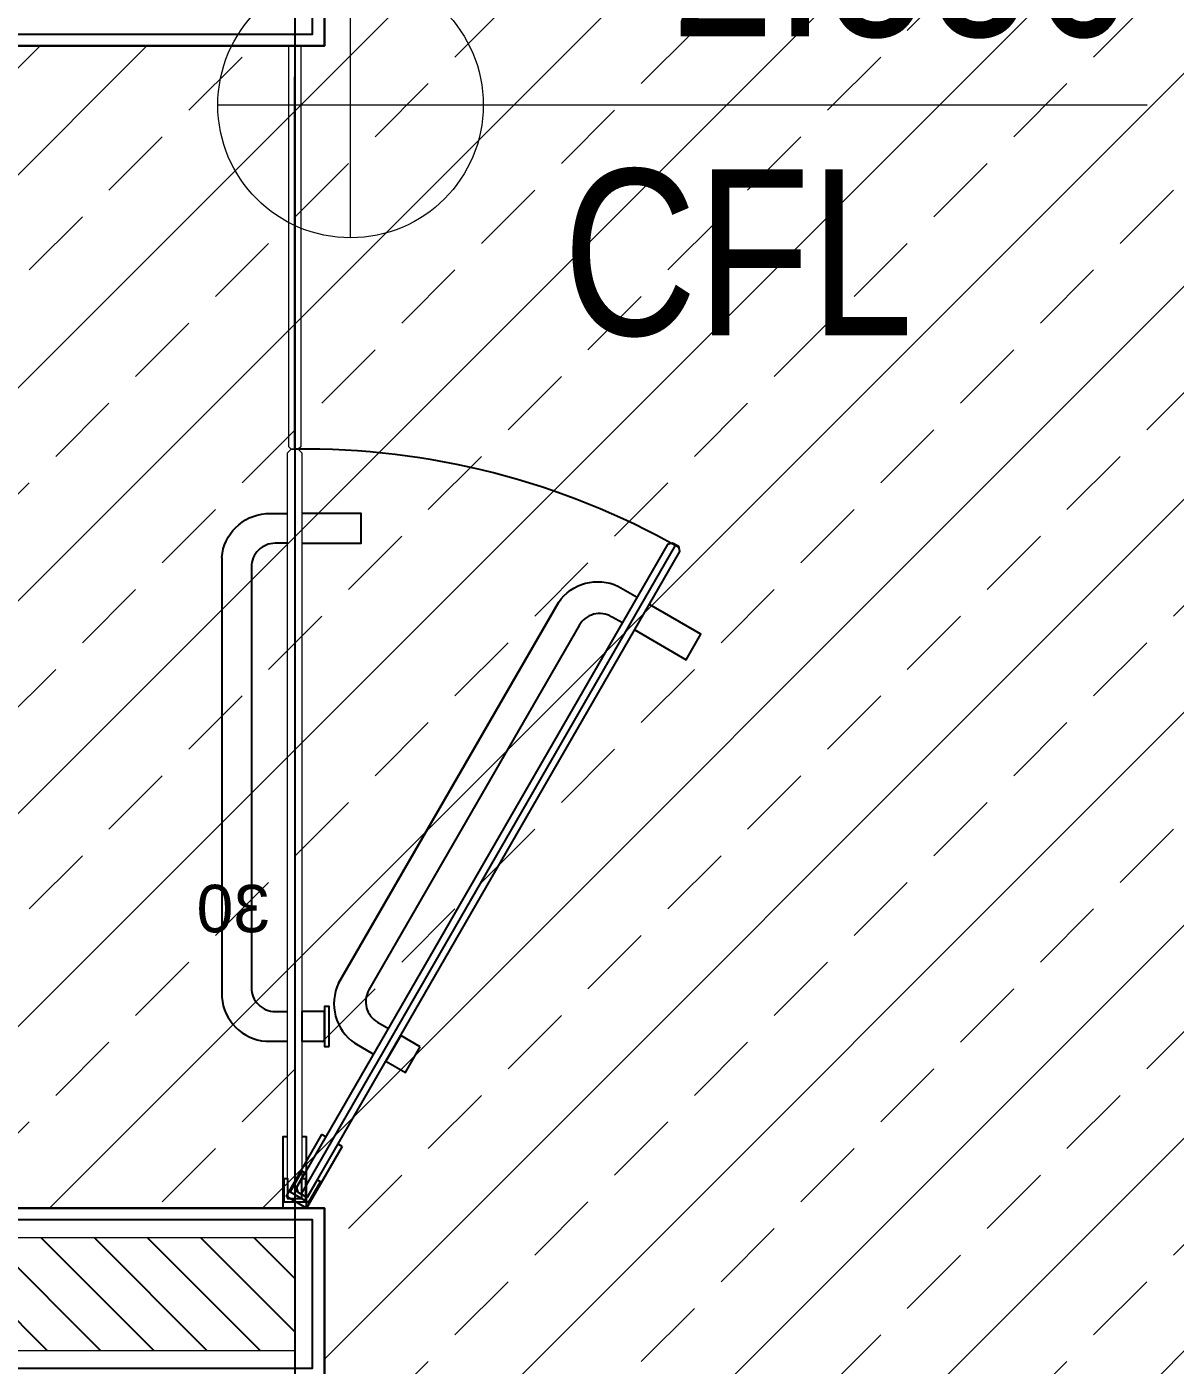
# Model space of a CAD drawing. Header units: millimetres. Extents: x -343543 to 400519, y -115663 to 104219.
# Drawn here: x -230280 to -229311, y 6597 to 7726 of the extents above; entities that cross this region are included whole.
import ezdxf
from ezdxf.enums import TextEntityAlignment as Align

# ---------------------------------------------------------------- set-up
doc = ezdxf.new("R2010")
doc.units = ezdxf.units.MM
doc.layers.get('0').update_dxf_attribs({"color": 231, "lineweight": 0})
doc.layers.get('DefPoints').update_dxf_attribs({"color": 191})
for name, color, linetype, lineweight in [('A-CLNG', 157, 'Continuous', 25), ('A-PATT', 252, 'Continuous', 9), ('A-SYMBOLS', 10, 'Continuous', 13), ('XREF MAT BANG TUONG XAY$0$01.Xref _MB T1$0$A-DOOR', 8, 'Continuous', 9), ('XREF MAT BANG TUONG XAY$0$01.Xref _MB T1$0$A-TEXT', 8, 'Continuous', 25), ('XREF MAT BANG TUONG XAY$0$A-WALL-INT', 8, 'Continuous', 9)]:
    doc.layers.add(name, color=color, linetype=linetype, lineweight=lineweight)
for name, color, linetype in [('XREF MAT BANG TUONG XAY$0$A-FNSH', 8, 'Continuous'), ('XREF MAT BANG TUONG XAY$0$A-FURN', 8, 'Continuous'), ('XREF MAT BANG TUONG XAY$0$A-PATT', 8, 'Continuous'), ('XREF MAT BANG TUONG XAY$0$FF-FURN', 8, 'Continuous')]:
    doc.layers.add(name, color=color, linetype=linetype)
doc.styles.add('VTK _ Arial_2.5 mm', font='arial.ttf', dxfattribs={"width": 0.8, "height": 2.5})
doc.styles.add('XREF MAT BANG TUONG XAY$0$01.Xref _MB T1$0$Standard', font='arial.ttf')

# ---------------------------------------------------------------- blocks, each defined once
blk = doc.blocks.new('XREF MAT BANG TUONG XAY$0$YLD.Studio-04-207')
at = {"layer": 'XREF MAT BANG TUONG XAY$0$FF-FURN', "color": 8, "ltscale": 150}
for p, q in [((-40, -52), (-10, 0)), ((-10, 0), (7.3, -10)), ((-22.7, -62), (7.3, -10)), ((-321.3, -559.3), (-5.3, -11.9)), ((-40, -52), (-36.5, -54)), ((-26.1, -60), (-22.7, -62))]:
    blk.add_line(p, q, dxfattribs=at)
for points in [[(-9.1, -9.7), (-11.3, -10.3), (-325, -553.7), (-323.9, -557.8), (-318.7, -560.8), (-314.6, -559.7), (-1.6, -17.5), (-2.7, -13.4)], [(-8.6, -29.7), (-6, -31.2), (4, -13.8), (-11.6, -4.8), (-21.6, -22.2), (-19, -23.7), (-10.5, -8.9), (-0.1, -14.9)]]:
    blk.add_lwpolyline(points, close=True, dxfattribs=at)
at = {"layer": 'XREF MAT BANG TUONG XAY$0$FF-FURN', "color": 8, "ltscale": 100}
blk.add_lwpolyline([(-105.8, -136), (-89.4, -145.5), (-76.9, -123.9), (-93.3, -114.4)], close=True, dxfattribs=at)
at = {"layer": 'XREF MAT BANG TUONG XAY$0$FF-FURN', "color": 8, "ltscale": 150}
for points in [[(-222.4, -510.8), (-37, -189.7, 0.368054), (-50.6, -139), (-66.5, -129.9)], [(-276.4, -493.5), (-267.3, -498.7, 0.414214), (-240, -491.4), (-62.6, -184.1, 0.414214), (-69.9, -156.8), (-79, -151.5)], [(-37, -189.7), (-222.4, -510.8, -0.368054), (-273, -524.3), (-288.9, -515.1)]]:
    blk.add_lwpolyline(points, format="xyb", dxfattribs=at)
at = {"layer": 'XREF MAT BANG TUONG XAY$0$FF-FURN', "color": 8, "ltscale": 100}
blk.add_lwpolyline([(-286.8, -487.5), (-330.1, -462.4), (-342.6, -484.1), (-299.3, -509.1)], dxfattribs=at)
at = {"layer": 'XREF MAT BANG TUONG XAY$0$FF-FURN', "color": 8, "ltscale": 150}
blk.add_arc((-8.5, 1.5), 641.5, 240.5261, 270.7566, dxfattribs=at)
blk = doc.blocks.new('XREF MAT BANG TUONG XAY$0$YLD.Studio-04-126')
at = {"layer": 'XREF MAT BANG TUONG XAY$0$01.Xref _MB T1$0$A-DOOR', "color": 8}
blk.add_lwpolyline([(4.4, -8), (6, -9.6), (6, -637), (3, -640), (-3, -640), (-6, -637), (-6, -9.6), (-4.4, -8)], close=True, dxfattribs=at)
at = {"layer": 'XREF MAT BANG TUONG XAY$0$FF-FURN', "color": 8}
blk.add_line((0, -640), (0, -8), dxfattribs=at)
for points in [[(6, -60), (10, -60), (10, 0), (-10, 0), (-10, -60), (-6, -60)], [(-6, -560.6), (-56, -560.6), (-56, -585.6), (-6, -585.6)]]:
    blk.add_lwpolyline(points, dxfattribs=at)
for points in [[(-6, -25), (-9, -25), (-9, -5), (9, -5), (9, -25), (6, -25), (6, -8), (-6, -8)], [(-29, -136.3), (-29, -170.1), (-25, -170.1), (-25, -136.3)], [(-25, -165.7), (-6, -165.7), (-6, -140.7), (-25, -140.7)]]:
    blk.add_lwpolyline(points, close=True, dxfattribs=at)
for points in [[(61.5, -548.6), (61.5, -177.8, 0.368054), (24.4, -140.7), (6, -140.7)], [(6, -560.6), (16.5, -560.6, 0.414214), (36.5, -540.6), (36.5, -185.7, 0.414214), (16.5, -165.7), (6, -165.7)], [(61.5, -548.6, -0.36855), (24.4, -585.6), (6, -585.6)]]:
    blk.add_lwpolyline(points, format="xyb", dxfattribs=at)
blk = doc.blocks.new('*U225')
at = {"layer": 'XREF MAT BANG TUONG XAY$0$A-PATT'}
h = blk.add_hatch(dxfattribs=at)
h.set_pattern_fill('ANSI31', color=8, scale=10)
h.set_pattern_definition([(45, (36641.79, -11178.564), (-22.45064, 22.45064), [])])
h.paths.add_polyline_path([(-38.7, 47.5), (1156.3, 47.5), (1156.3, -47.5), (-38.7, -47.5)])
at = {"layer": 'XREF MAT BANG TUONG XAY$0$A-WALL-INT', "color": 8}
blk.add_lwpolyline([(-38.7, 47.5), (1156.3, 47.5), (1156.3, -47.5), (-38.7, -47.5)], close=True, dxfattribs=at)
blk = doc.blocks.new('XREF MAT BANG TUONG XAY$0$01.Xref _MB T1$0$Phong tam')
at = {"color": 8}
blk.add_line((-1405, 4370), (-1405, 4684), dxfattribs=at)
at = {"layer": 'XREF MAT BANG TUONG XAY$0$01.Xref _MB T1$0$A-DOOR', "color": 8, "elevation": 0}
blk.add_lwpolyline([(-1400, 4710), (-1410, 4710), (-1410, 4372), (-1408, 4370), (-1402, 4370), (-1400, 4372)], close=True, dxfattribs=at)
at = {"layer": 'XREF MAT BANG TUONG XAY$0$A-FURN', "color": 8}
blk.add_line((-1405, 6990), (-1405, 1455), dxfattribs=at)
blk.add_line((-1405, 6990), (-1405, 1455), dxfattribs=at)
blk.add_line((-1405, 6990), (-1405, 1455), dxfattribs=at)
at = {"color": 8, "xscale": -1, "rotation": 180}
blk.add_blockref('XREF MAT BANG TUONG XAY$0$YLD.Studio-04-207', (-1405, 3730), dxfattribs=at)
at = {"layer": 'XREF MAT BANG TUONG XAY$0$01.Xref _MB T1$0$A-DOOR', "color": 8, "xscale": -1, "rotation": 180}
blk.add_blockref('XREF MAT BANG TUONG XAY$0$YLD.Studio-04-126', (-1405, 3730), dxfattribs=at)
at = {"layer": 'XREF MAT BANG TUONG XAY$0$A-FURN', "color": 8, "rotation": 180}
blk.add_blockref('*U225', (-248.7, 3657.5), dxfattribs=at)
at = {"layer": 'DefPoints', "color": 8, "style": 'XREF MAT BANG TUONG XAY$0$01.Xref _MB T1$0$Standard'}
blk.add_text('30', height=40, dxfattribs=at).set_placement((-1384.3, 3962.6))
blk = doc.blocks.new('01.Xref _MB T1')
at = {"layer": 'XREF MAT BANG TUONG XAY$0$A-FNSH', "color": 8}
for points in [[(32825.00096, 5459.99999), (32825.00096, 5604.99999), (31630.0013, 5604.99999), (31630.0013, 6584.99999), (32825.0013, 6584.99999), (32825.0013, 6729.99999), (31630.0013, 6729.99999), (31630.0013, 7709.99999), (32825.00071, 7709.99999), (32825.00071, 7854.99999), (31630.0013, 7854.99999), (31630.0013, 8834.99999), (32825.00067, 8834.99999), (32825.00067, 8979.99999), (31630.00143, 8980.00015), (31630.01054, 9964.99999), (32975.0013, 9964.99999), (32975.0013, 10224.99999)], [(32815.00096, 5469.99999), (32815.00096, 5594.99999), (31620.0013, 5594.99999), (31620.0013, 6594.99999), (32815.0013, 6594.99999), (32815.0013, 6719.99999), (31620.0013, 6719.99999), (31620.0013, 7719.99999), (32815.00071, 7719.99999), (32815.00071, 7844.99999), (31620.0013, 7844.99999), (31620.0013, 8844.99999), (32815.00067, 8844.99999), (32815.00067, 8969.99999), (31620.00134, 8970.00015), (31620.01063, 9974.99999), (32965.0013, 9974.99999), (32965.0013, 10214.99999)]]:
    blk.add_lwpolyline(points, dxfattribs=at)
at = {"layer": 'XREF MAT BANG TUONG XAY$0$01.Xref _MB T1$0$A-TEXT', "color": 8, "xscale": -1}
blk.add_blockref('XREF MAT BANG TUONG XAY$0$01.Xref _MB T1$0$Phong tam', (31395.0001, 2999.99999), dxfattribs=at)
blk = doc.blocks.new('*U1475')
blk.add_line((-2, 0), (12, 0))
blk.add_lwpolyline([(0, -2), (0, 2)])
at = {"layer": 'A-SYMBOLS'}
blk.add_circle((0, 0), 2, dxfattribs=at)
at = {"color": 7, "style": 'VTK _ Arial_2.5 mm', "width": 0.8, "flags": 4}
blk.add_attdef('FINISHFLOORLEVEL', text='', height=2.5, dxfattribs=at).set_placement((3.2, 3.532), align=Align.TOP_LEFT)
blk.add_attdef('NAMEOFLEVEL', (3.2, -3.468), '', height=2.5, dxfattribs=at)

msp = doc.modelspace()

# ---------------------------------------------------------------- block references
at = {"layer": 'A-SYMBOLS'}
msp.add_blockref('01.Xref _MB T1', (-262854, 0), dxfattribs=at)

# ---------------------------------------------------------------- next in the draw order: hatches: boundary and pattern name
at = {"layer": 'A-PATT'}
h = msp.add_hatch(dxfattribs=at)
h.set_pattern_fill('ANSI33', color=256, scale=20, double=1)
h.set_pattern_definition([(45, (-262854.02, -1e-05), (-89.80256, 89.80256), []), (45, (-262764.22, -1e-05), (-89.80256, 89.80256), [63.5, -31.75])])
h.paths.add_polyline_path([(-227039, 9965), (-231224, 9965), (-231224, 8980), (-230029, 8980), (-230029, 8835), (-231224, 8835), (-231224, 7855), (-230029, 7855), (-230029, 7710), (-231224, 7710), (-231224, 6730), (-230029, 6730), (-230029, 6585), (-231224, 6585), (-231224, 5605), (-230029, 5605), (-230029, 5460), (-231224, 5460), (-231224, 4480), (-229674, 4480), (-229674, 4135), (-229819, 4135), (-229819, 4335), (-231224, 4335), (-231224, 3235), (-229819, 3235), (-229819, 3435), (-229674, 3435), (-229674, 3235), (-228584, 3235), (-228584, 3435), (-228439, 3435), (-228439, 3235), (-227129, 3235), (-227129, 3425), (-227039, 3425), (-227039, 4335), (-228439, 4335), (-228439, 4135), (-228584, 4135), (-228584, 4480), (-227039, 4480)])

# ---------------------------------------------------------------- next in the draw order: linework, layer by layer
at = {"layer": 'A-CLNG', "color": 251}
msp.add_lwpolyline([(-227039, 4480), (-227039, 9965), (-231224, 9965), (-231224, 8980), (-230029, 8980), (-230029, 8835), (-231224, 8835), (-231224, 7855), (-230029, 7855), (-230029, 7710), (-231224, 7710), (-231224, 6730), (-230029, 6730), (-230029, 6585), (-231224, 6585), (-231224, 5605), (-230029, 5605), (-230029, 5460)], dxfattribs=at)

# ---------------------------------------------------------------- next in the draw order: block references
at = {"layer": 'A-SYMBOLS'}
ref = msp.add_blockref('*U1475', (-230006.9, 7660.2), dxfattribs=dict(at, xscale=56, yscale=56, zscale=56))
ref.add_attrib('FINISHFLOORLEVEL', '+2.550', dxfattribs={"layer": '0', "color": 7, "height": 140, "style": 'VTK _ Arial_2.5 mm', "width": 0.8}).set_placement((-229827.7, 7858), align=Align.TOP_LEFT)
ref.add_attrib('NAMEOFLEVEL', 'CFL', (-229827.7, 7466), dxfattribs={"layer": '0', "color": 7, "height": 140, "style": 'VTK _ Arial_2.5 mm', "width": 0.8})

doc.saveas('drawing.dxf')
